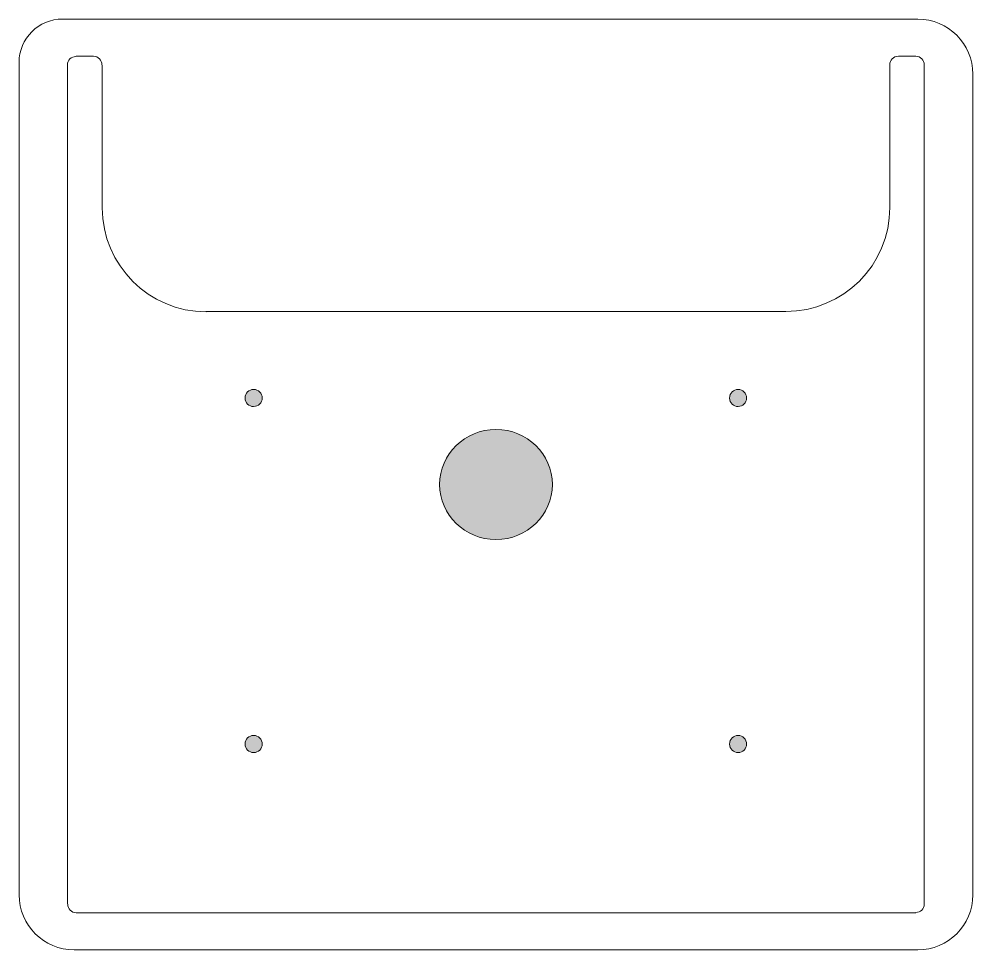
# Model space of a CAD drawing. Header units: inches. Extents: x 53 to 163, y -193 to -86.
import ezdxf

# ---------------------------------------------------------------- set-up
doc = ezdxf.new("R2010")
doc.units = ezdxf.units.IN
doc.header["$MEASUREMENT"] = 0
doc.layers.add('Cut', color=7, linetype='Continuous')
doc.layers.add('Engrave', color=7, linetype='Continuous')

# ---------------------------------------------------------------- blocks, each defined once
blk = doc.blocks.new('block 2')
at = {"layer": 'Cut', "true_color": 0xfefeff}
h = blk.add_hatch(color=7, dxfattribs=at)
h.dxf.hatch_style = 2
edge = h.paths.add_edge_path()
edge.add_spline(control_points=[(114.47, -139.7), (114.47, -143.21), (111.56, -146.05), (107.96, -146.05), (104.37, -146.05), (101.46, -143.21), (101.46, -139.7), (101.46, -136.19), (104.37, -133.35), (107.96, -133.35), (111.56, -133.35), (114.47, -136.19), (114.47, -139.7)], knot_values=[0, 0, 0, 0, 1, 1, 1, 2, 2, 2, 3, 3, 3, 4, 4, 4, 4], degree=3, periodic=1)
at = {"layer": 'Cut', "color": 7, "lineweight": 9, "true_color": 0xffffff}
for points, knots in [([(156.63, -193.41), (156.63, -193.41), (59.3, -193.41), (59.3, -193.41), (55.81, -193.41), (52.95, -190.55), (52.95, -187.06), (52.95, -187.06), (52.95, -90.99), (52.95, -90.99), (52.95, -88.24), (55.2, -85.99), (57.95, -85.99), (57.95, -85.99), (156.63, -85.99), (156.63, -85.99), (160.12, -85.99), (162.98, -88.85), (162.98, -92.34), (162.98, -92.34), (162.98, -187.06), (162.98, -187.06), (162.98, -190.55), (160.12, -193.41), (156.63, -193.41)], [0, 0, 0, 0, 1, 1, 1, 2, 2, 2, 3, 3, 3, 4, 4, 4, 5, 5, 5, 6, 6, 6, 7, 7, 7, 8, 8, 8, 8]), ([(114.47, -139.7), (114.47, -143.21), (111.56, -146.05), (107.96, -146.05), (104.37, -146.05), (101.46, -143.21), (101.46, -139.7), (101.46, -136.19), (104.37, -133.35), (107.96, -133.35), (111.56, -133.35), (114.47, -136.19), (114.47, -139.7)], [0, 0, 0, 0, 1, 1, 1, 2, 2, 2, 3, 3, 3, 4, 4, 4, 4])]:
    blk.add_open_spline(points, degree=3, knots=knots, dxfattribs=at)
blk = doc.blocks.new('block 3')
at = {"layer": 'Engrave', "true_color": 0xfa0f0c}
h = blk.add_hatch(color=1, dxfattribs=at)
h.dxf.hatch_style = 2
edge = h.paths.add_edge_path()
edge.add_spline(control_points=[(79.02, -129.72), (79.02, -129.15), (79.48, -128.73), (80.01, -128.73), (80.54, -128.73), (81, -129.19), (81, -129.72), (81, -130.25), (80.54, -130.7), (80.01, -130.7), (79.48, -130.7), (79.02, -130.28), (79.02, -129.72), (79.02, -129.72), (79.02, -129.72), (79.02, -129.72)], knot_values=[0, 0, 0, 0, 1, 1, 1, 2, 2, 2, 3, 3, 3, 4, 4, 4, 5, 5, 5, 5], degree=3, periodic=1)
h = blk.add_hatch(color=1, dxfattribs=at)
h.dxf.hatch_style = 2
edge = h.paths.add_edge_path()
edge.add_spline(control_points=[(134.9, -129.72), (134.9, -129.15), (135.36, -128.73), (135.89, -128.73), (136.42, -128.73), (136.88, -129.19), (136.88, -129.72), (136.88, -130.25), (136.42, -130.7), (135.89, -130.7), (135.36, -130.7), (134.9, -130.28), (134.9, -129.72), (134.9, -129.72), (134.9, -129.72), (134.9, -129.72)], knot_values=[0, 0, 0, 0, 1, 1, 1, 2, 2, 2, 3, 3, 3, 4, 4, 4, 5, 5, 5, 5], degree=3, periodic=1)
h = blk.add_hatch(color=1, dxfattribs=at)
h.dxf.hatch_style = 2
edge = h.paths.add_edge_path()
edge.add_spline(control_points=[(79.02, -169.65), (79.02, -169.09), (79.48, -168.66), (80.01, -168.66), (80.54, -168.66), (81, -169.12), (81, -169.65), (81, -170.18), (80.54, -170.64), (80.01, -170.64), (79.48, -170.64), (79.02, -170.22), (79.02, -169.65), (79.02, -169.65), (79.02, -169.65), (79.02, -169.65)], knot_values=[0, 0, 0, 0, 1, 1, 1, 2, 2, 2, 3, 3, 3, 4, 4, 4, 5, 5, 5, 5], degree=3, periodic=1)
h = blk.add_hatch(color=1, dxfattribs=at)
h.dxf.hatch_style = 2
edge = h.paths.add_edge_path()
edge.add_spline(control_points=[(134.9, -169.65), (134.9, -169.09), (135.36, -168.66), (135.89, -168.66), (136.42, -168.66), (136.88, -169.12), (136.88, -169.65), (136.88, -170.18), (136.42, -170.64), (135.89, -170.64), (135.36, -170.64), (134.9, -170.22), (134.9, -169.65), (134.9, -169.65), (134.9, -169.65), (134.9, -169.65)], knot_values=[0, 0, 0, 0, 1, 1, 1, 2, 2, 2, 3, 3, 3, 4, 4, 4, 5, 5, 5, 5], degree=3, periodic=1)
at = {"layer": 'Engrave', "color": 1, "lineweight": 20, "true_color": 0xfa0f0c}
for points in [[(58.53, -95.29), (58.53, -91.3)], [(59.55, -90.28), (61.52, -90.28)], [(62.55, -91.3), (62.55, -95.29)], [(153.39, -95.29), (153.39, -91.3)], [(154.38, -90.28), (156.39, -90.28)], [(157.37, -91.3), (157.37, -95.29)], [(58.53, -184.11), (58.53, -95.29)], [(62.55, -95.29), (62.55, -107.77)], [(153.39, -107.77), (153.39, -95.29)], [(157.37, -95.29), (157.37, -184.11)], [(74.51, -119.73), (141.39, -119.73)], [(58.53, -188.1), (58.53, -184.11)], [(157.37, -184.11), (157.37, -188.1)], [(156.39, -189.12), (59.55, -189.12)]]:
    blk.add_lwpolyline(points, dxfattribs=at)
for points in [[(58.53, -91.3), (58.53, -90.73), (58.98, -90.31), (59.51, -90.31)], [(61.52, -90.28), (62.09, -90.28), (62.51, -90.73), (62.51, -91.26)], [(154.38, -90.28), (153.81, -90.28), (153.39, -90.73), (153.39, -91.26)], [(156.39, -90.28), (156.95, -90.28), (157.37, -90.73), (157.37, -91.26)], [(62.55, -107.77), (62.55, -114.41), (67.91, -119.77), (74.54, -119.77)], [(141.39, -119.73), (148.03, -119.73), (153.39, -114.37), (153.39, -107.74)], [(59.55, -189.12), (58.98, -189.12), (58.56, -188.67), (58.56, -188.14)], [(157.37, -188.1), (157.37, -188.67), (156.92, -189.09), (156.39, -189.09)]]:
    blk.add_open_spline(points, degree=3, dxfattribs=at)
at = {"layer": 'Engrave', "lineweight": 0}
for points in [[(79.02, -129.72), (79.02, -129.15), (79.48, -128.73), (80.01, -128.73), (80.54, -128.73), (81, -129.19), (81, -129.72), (81, -130.25), (80.54, -130.7), (80.01, -130.7), (79.48, -130.7), (79.02, -130.28), (79.02, -129.72), (79.02, -129.72), (79.02, -129.72), (79.02, -129.72)], [(134.9, -129.72), (134.9, -129.15), (135.36, -128.73), (135.89, -128.73), (136.42, -128.73), (136.88, -129.19), (136.88, -129.72), (136.88, -130.25), (136.42, -130.7), (135.89, -130.7), (135.36, -130.7), (134.9, -130.28), (134.9, -129.72), (134.9, -129.72), (134.9, -129.72), (134.9, -129.72)], [(79.02, -169.65), (79.02, -169.09), (79.48, -168.66), (80.01, -168.66), (80.54, -168.66), (81, -169.12), (81, -169.65), (81, -170.18), (80.54, -170.64), (80.01, -170.64), (79.48, -170.64), (79.02, -170.22), (79.02, -169.65), (79.02, -169.65), (79.02, -169.65), (79.02, -169.65)], [(134.9, -169.65), (134.9, -169.09), (135.36, -168.66), (135.89, -168.66), (136.42, -168.66), (136.88, -169.12), (136.88, -169.65), (136.88, -170.18), (136.42, -170.64), (135.89, -170.64), (135.36, -170.64), (134.9, -170.22), (134.9, -169.65), (134.9, -169.65), (134.9, -169.65), (134.9, -169.65)]]:
    blk.add_open_spline(points, degree=3, knots=[0, 0, 0, 0, 1, 1, 1, 2, 2, 2, 3, 3, 3, 4, 4, 4, 5, 5, 5, 5], dxfattribs=at)

msp = doc.modelspace()

# ---------------------------------------------------------------- block references
at = {"layer": 'Cut'}
msp.add_blockref('block 2', (0, 0), dxfattribs=at)
at = {"layer": 'Engrave'}
msp.add_blockref('block 3', (0, 0), dxfattribs=at)

doc.saveas('drawing.dxf')
